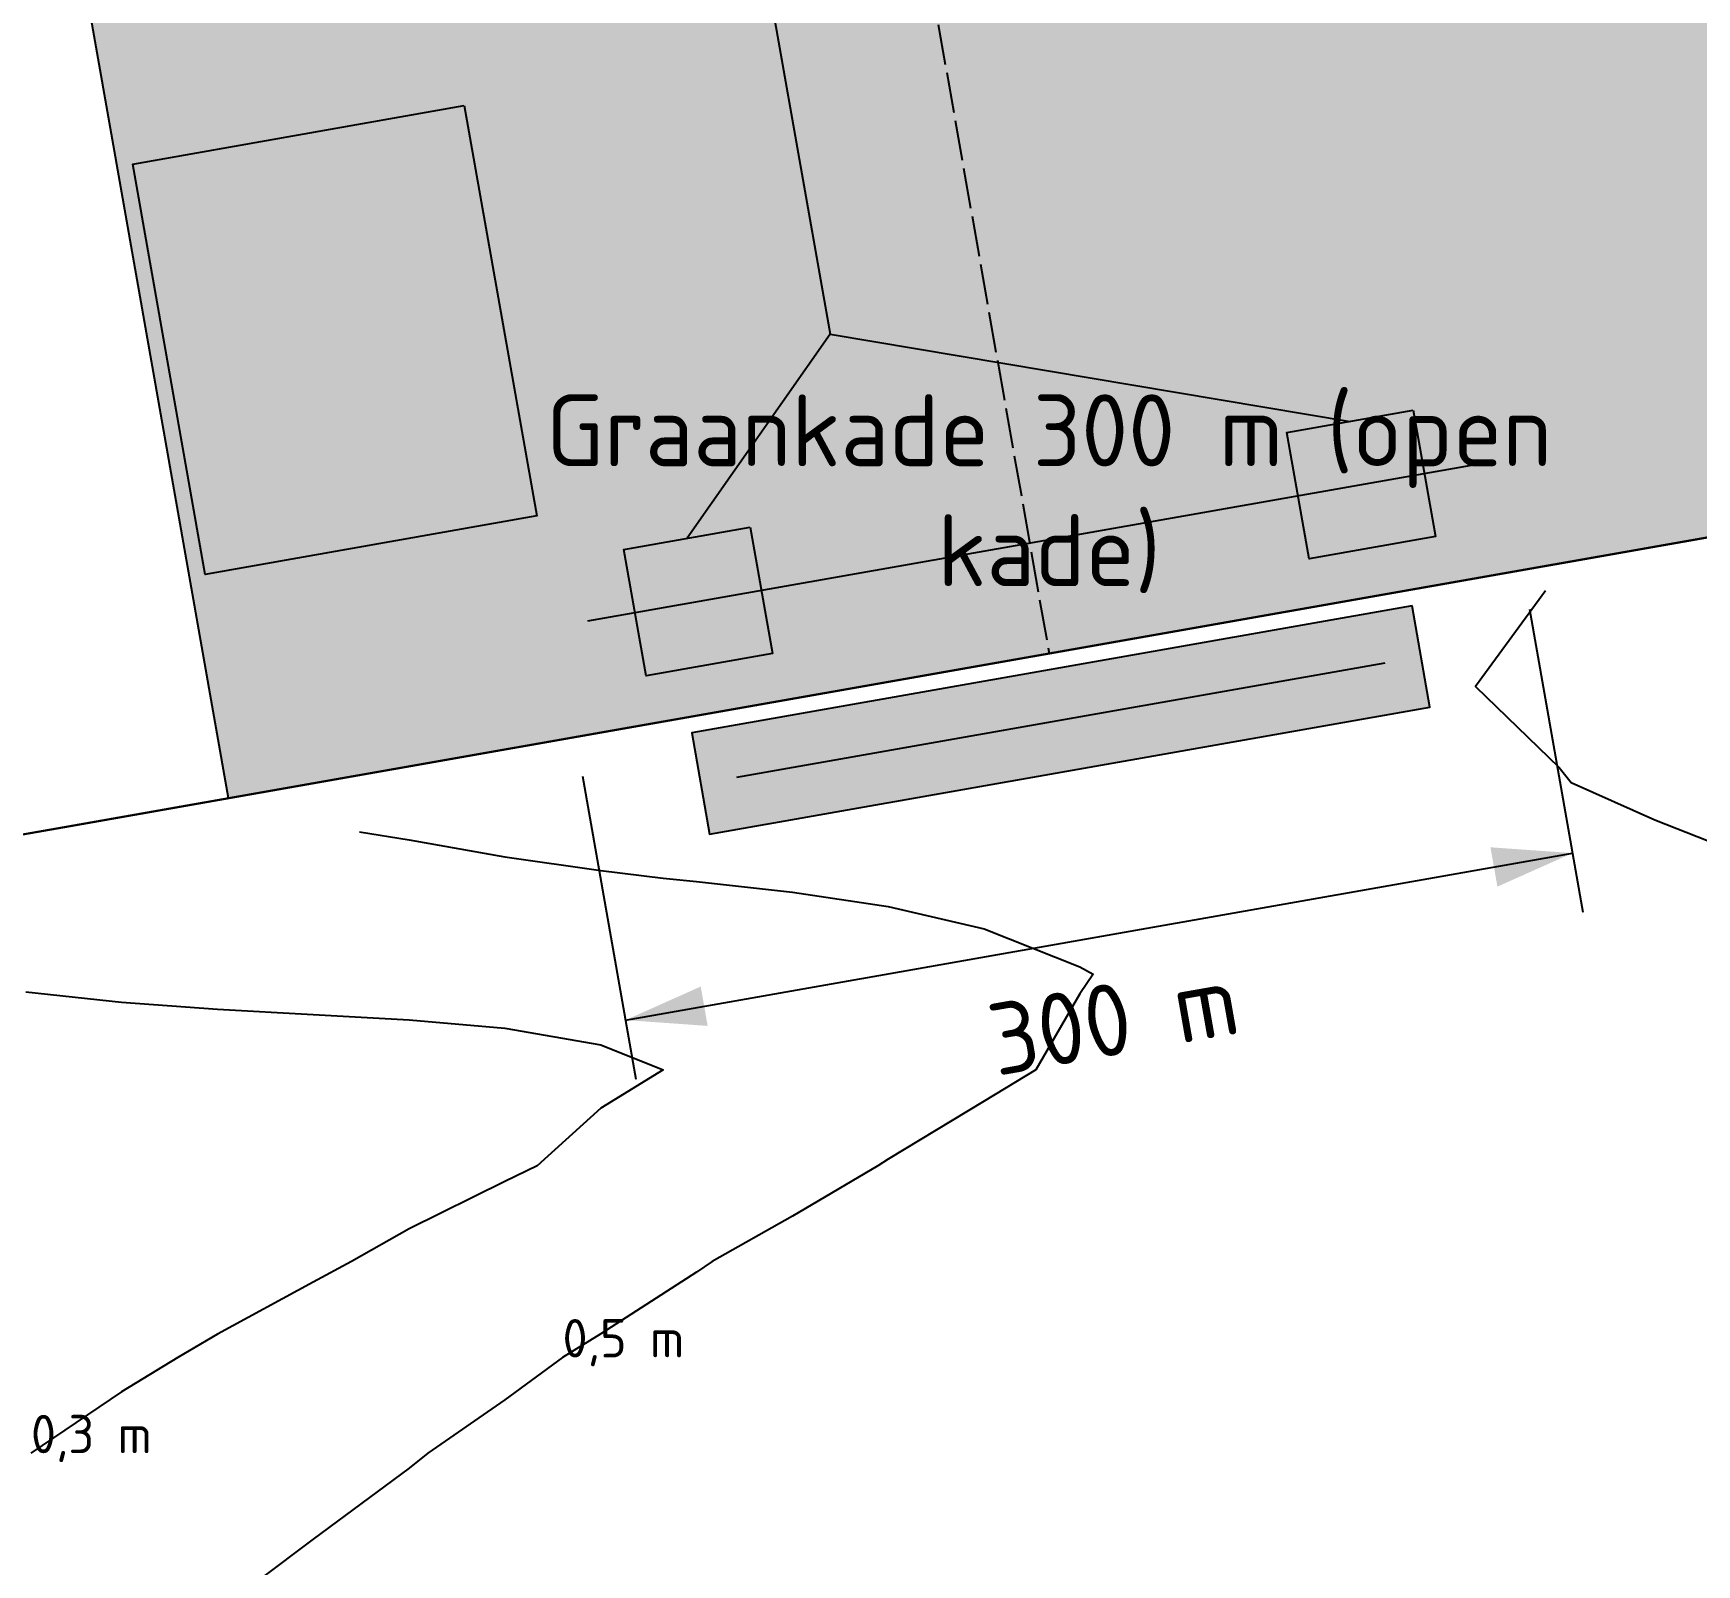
# Model space of a CAD drawing. Header units: metres. Extents: x 284000 to 318000, y 7632000 to 7666000.
# Drawn here: x 295978 to 296499, y 7649760 to 7650240 of the extents above; entities that cross this region are included whole.
import ezdxf
from ezdxf.enums import TextEntityAlignment as Align

# ---------------------------------------------------------------- set-up
doc = ezdxf.new("R2010")
doc.units = ezdxf.units.M
doc.header["$LTSCALE"] = 10
doc.linetypes.add('DASHED', pattern=[1.524, 1.27, -0.254])
for name, color, linetype in [('HV-BAGGER', 5, 'Continuous'), ('HV-D-INSTALLATIE', 211, 'Continuous'), ('HV-D-KRAAN', 7, 'Continuous'), ('HV-D-PARKEER', 112, 'Continuous'), ('HV-GOLF-HS-112_5', 7, 'Continuous'), ('HV-GRAAN', 50, 'Continuous'), ('HV-KADE', 7, 'Continuous'), ('HV-LEIDING', 1, 'Continuous'), ('HV-ONDERGROND', 8, 'Continuous'), ('HV-SCHIP', 3, 'Continuous'), ('HV-TEKST-02', 7, 'Continuous'), ('HV-TOETS-LIGPLAATS-GRAAN', 4, 'Continuous'), ('HV-TOETS-WAND-HB-OPEN', 30, 'Continuous'), ('HV-TOETS-WAND-HB-TALUD', 30, 'Continuous')]:
    doc.layers.add(name, color=color, linetype=linetype)
doc.styles.add('NLCS-ISO', font='NLCS-ISO.ttf')
doc.styles.get("Standard").update_dxf_attribs({"font": 'NLCS-ISO.ttf'})
picture_1 = doc.add_image_def('image1.jpg', size_in_pixel=(3400, 3400))

msp = doc.modelspace()

# ---------------------------------------------------------------- hatches: boundary and pattern name
at = {"layer": 'HV-D-KRAAN', "true_color": 0xffffff, "transparency": 33554534}
h = msp.add_hatch(color=7, dxfattribs=at)
h.dxf.hatch_style = 1
h.paths.add_polyline_path([(296410.41, 7650121.89), (296417.38, 7650082.36), (296377.85, 7650075.39), (296370.88, 7650114.92)])
h = msp.add_hatch(color=7, dxfattribs=at)
h.dxf.hatch_style = 1
h.paths.add_polyline_path([(296202.88, 7650085.29), (296209.85, 7650045.76), (296170.32, 7650038.79), (296163.35, 7650078.32)])
at = {"layer": 'HV-D-PARKEER', "true_color": 0x2d6a4f, "transparency": 33554534}
h = msp.add_hatch(color=112, dxfattribs=at)
h.dxf.hatch_style = 1
h.paths.add_polyline_path([(296113.37, 7650217.26), (296136.03, 7650088.79), (296032.26, 7650070.49), (296009.61, 7650198.97)])
at = {"layer": 'HV-GRAAN', "true_color": 0xffd166, "transparency": 33554534}
h = msp.add_hatch(color=50, dxfattribs=at)
h.dxf.hatch_style = 1
h.paths.add_polyline_path([(296463.97, 7650656.1), (296563.29, 7650092.8), (296039.52, 7650000.44), (295940.19, 7650563.75)])
at = {"layer": 'HV-SCHIP', "true_color": 0x80ffdb, "transparency": 33554534}
h = msp.add_hatch(color=3, dxfattribs=at)
h.dxf.hatch_style = 1
h.paths.add_polyline_path([(296410.09, 7650060.71), (296184.57, 7650020.94), (296190.17, 7649989.17), (296415.69, 7650028.94)])

# ---------------------------------------------------------------- linework, layer by layer
at = {"layer": 'HV-BAGGER'}
msp.add_lwpolyline([(295789.5, 7649579.33), (297092.25, 7649809.04), (297027.77, 7650174.7), (295863.08, 7649969.33)], dxfattribs=at)
at = {"layer": 'HV-D-INSTALLATIE'}
for points in [[(296201.74, 7650293.98), (296227.88, 7650145.74), (296183.11, 7650081.81)], [(296227.88, 7650145.74), (296390.65, 7650118.4)]]:
    msp.add_lwpolyline(points, dxfattribs=at)
at = {"layer": 'HV-D-KRAAN'}
for points in [[(296410.41, 7650121.89), (296417.38, 7650082.36), (296377.85, 7650075.39), (296370.88, 7650114.92), (296410.41, 7650121.89)], [(296202.88, 7650085.29), (296209.85, 7650045.76), (296170.32, 7650038.79), (296163.35, 7650078.32), (296202.88, 7650085.29)]]:
    msp.add_lwpolyline(points, close=True, dxfattribs=at)
msp.add_lwpolyline([(296152.01, 7650055.94), (296428.72, 7650104.73)], dxfattribs=at)
at = {"layer": 'HV-D-PARKEER'}
msp.add_lwpolyline([(296113.37, 7650217.26), (296136.03, 7650088.79), (296032.26, 7650070.49), (296009.61, 7650198.97), (296113.37, 7650217.26)], close=True, dxfattribs=at)
at = {"layer": 'HV-GOLF-HS-112_5', "color": 2}
msp.add_lwpolyline([(296451.83, 7650065.38), (296429.94, 7650035.38), (296456.08, 7650010.04), (296459.84, 7650005.38), (296486.08, 7649993.62), (296516.08, 7649981.89)], dxfattribs=at)
at = {"layer": 'HV-GOLF-HS-112_5', "color": 4}
msp.add_lwpolyline([(296080.61, 7649989.92), (296096.08, 7649987.41), (296126.08, 7649982.07), (296156.08, 7649977.77), (296175.65, 7649975.38), (296186.08, 7649974.32), (296216.08, 7649970.99), (296246.08, 7649966.54), (296276.08, 7649959.5), (296306.08, 7649947.66), (296310.23, 7649945.38), (296306.08, 7649939.17), (296292.34, 7649915.38), (296276.08, 7649905.56), (296246.08, 7649887.41), (296242.86, 7649885.38), (296216.08, 7649869.57), (296191, 7649855.38), (296186.08, 7649852.01), (296156.08, 7649832.76), (296144.12, 7649825.38), (296126.08, 7649812.12), (296102, 7649795.38), (296096.08, 7649790.75), (296066.08, 7649768.46), (296061.85, 7649765.38), (296036.08, 7649745.93)], dxfattribs=at)
at = {"layer": 'HV-GOLF-HS-112_5', "color": 3}
msp.add_lwpolyline([(295976.08, 7649939.8), (296006.08, 7649936.63), (296036.08, 7649934.37), (296066.08, 7649932.68), (296096.08, 7649931.01), (296126.08, 7649928.48), (296156.08, 7649923.21), (296175.66, 7649915.38), (296156.08, 7649903.38), (296136.14, 7649885.38), (296126.08, 7649880.43), (296096.08, 7649865.63), (296078.09, 7649855.38), (296066.08, 7649848.94), (296036.08, 7649832.63), (296023.68, 7649825.38), (296006.08, 7649814.62), (295977.7, 7649795.38)], dxfattribs=at)
at = {"layer": 'HV-GRAAN'}
msp.add_lwpolyline([(296463.97, 7650656.1), (296563.29, 7650092.8), (296039.52, 7650000.44), (295940.19, 7650563.75), (296463.97, 7650656.1)], close=True, dxfattribs=at)
at = {"layer": 'HV-KADE'}
msp.add_lwpolyline([(296148.23, 7650019.61), (296444.7, 7650071.89)], dxfattribs=at)
at = {"layer": 'HV-LEIDING', "linetype": 'DASHED'}
msp.add_lwpolyline([(296251.16, 7650302.7), (296296.46, 7650045.75)], dxfattribs=at)
at = {"layer": 'HV-SCHIP'}
msp.add_lwpolyline([(296410.09, 7650060.71), (296184.57, 7650020.94), (296190.17, 7649989.17), (296415.69, 7650028.94), (296410.09, 7650060.71)], close=True, dxfattribs=at)
at = {"layer": 'HV-TEKST-02'}
for p, q in [((296446.87, 7650059.58), (296463.59, 7649964.79)), ((296150.4, 7650007.3), (296167.11, 7649912.51)), ((296163.85, 7649930.98), (296460.33, 7649983.26))]:
    msp.add_line(p, q, dxfattribs=at)
for points in [[(296460.33, 7649983.26), (296434.62, 7649985.07), (296436.8, 7649972.76)], [(296163.85, 7649930.98), (296187.39, 7649941.47), (296189.56, 7649929.16)]]:
    msp.add_solid(points, dxfattribs=at)
at = {"layer": 'HV-TOETS-LIGPLAATS-GRAAN'}
msp.add_line((296198.65, 7650007.05), (296401.62, 7650042.84), dxfattribs=at)
at = {"layer": 'HV-TOETS-WAND-HB-OPEN'}
msp.add_line((295990.1, 7649991.73), (296583.06, 7650096.28), dxfattribs=at)
at = {"layer": 'HV-TOETS-WAND-HB-TALUD'}
msp.add_line((295248.91, 7649861.04), (295990.1, 7649991.73), dxfattribs=at)

# ---------------------------------------------------------------- texts
at = {"layer": 'HV-GOLF-HS-112_5', "color": 4}
msp.add_text('0,5 m', height=12, dxfattribs=at).set_placement((296144.12, 7649825.38))
at = {"layer": 'HV-GOLF-HS-112_5', "color": 3}
msp.add_text('0,3 m', height=12, dxfattribs=at).set_placement((295977.7, 7649795.38))
at = {"layer": 'HV-TEKST-02', "style": 'NLCS-ISO'}
msp.add_text('300 m', height=22.5, rotation=10, dxfattribs=at).set_placement((296316.65, 7649931.27), align=Align.MIDDLE_CENTER)
at = {"layer": 'HV-TEKST-02', "insert": (296296.46, 7650095.75), "char_height": 22.5, "attachment_point": 5, "style": 'NLCS-ISO'}
msp.add_mtext('Graankade 300 m (open\\Pkade)', dxfattribs=at)

# ---------------------------------------------------------------- pictures from other files: only their frames are drawn
at = {"layer": 'HV-ONDERGROND'}
image = msp.add_image(picture_1, insert=(284000, 7632000), size_in_units=(34000, 34000), dxfattribs=at)

doc.saveas('drawing.dxf')
